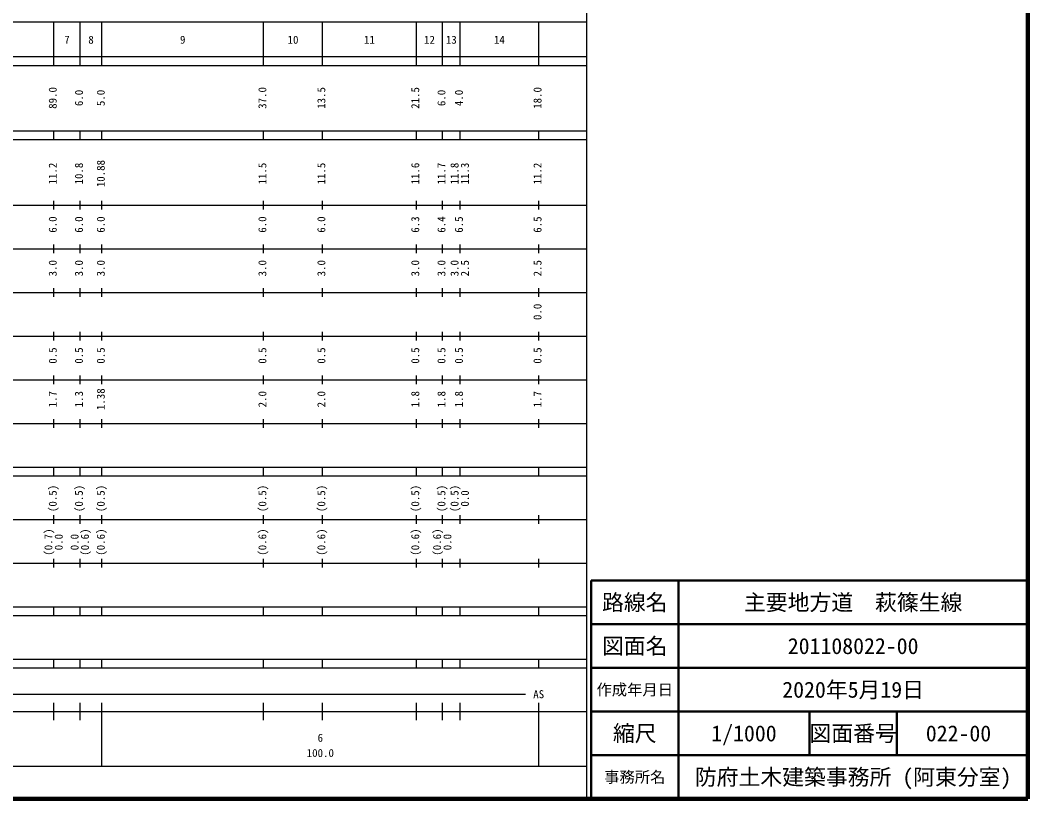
# Model space of a CAD drawing. Units: millimetres on the paper, enlarged 1000 times. Extents: x 40000 to 689736, y 20000 to 380000.
# Drawn here: x 449274 to 680000, y 20000 to 198357 of the extents above; entities that cross this region are included whole.
import ezdxf
from ezdxf.enums import TextEntityAlignment as Align

# ---------------------------------------------------------------- set-up
doc = ezdxf.new("R2010")
doc.units = ezdxf.units.MM
doc.header["$LTSCALE"] = 1000
for name, color, linetype, lineweight in [('M-TTL', 2, 'Continuous', 140), ('M-TTL-BAND', 7, 'Continuous', 25), ('M-TTL-FRAM', 2, 'Continuous', 50), ('M-TTL-LINE', 7, 'Continuous', 50)]:
    doc.layers.add(name, color=color, linetype=linetype, lineweight=lineweight)
doc.layers.add('M-TTL-TXT', color=7, linetype='Continuous')
doc.styles.add('ＭＳ ゴシック', font='')
doc.styles.get('ＭＳ ゴシック').set_extended_font_data('MS Gothic')

msp = doc.modelspace()

# ---------------------------------------------------------------- linework, layer by layer
at = {"layer": 'M-TTL'}
for p, q in [((680000, 20000), (680000, 380000)), ((40000, 20000), (680000, 20000))]:
    msp.add_line(p, q, dxfattribs=at)
at = {"layer": 'M-TTL-BAND'}
for p, q in [((579000, 20000), (579000, 370000)), ((68000, 198000), (579000, 198000)), ((457000, 188000), (457000, 198000)), ((463000, 188000), (463000, 198000)), ((468000, 188000), (468000, 198000)), ((505000, 188000), (505000, 198000)), ((518500, 188000), (518500, 198000)), ((540000, 188000), (540000, 198000)), ((546000, 188000), (546000, 198000)), ((550000, 188000), (550000, 198000)), ((568000, 188000), (568000, 198000)), ((40000, 190000), (579000, 190000)), ((40000, 188000), (579000, 188000)), ((40000, 173000), (579000, 173000)), ((40000, 171000), (579000, 171000)), ((457000, 171000), (457000, 173000)), ((463000, 171000), (463000, 173000)), ((468000, 171000), (468000, 173000)), ((505000, 171000), (505000, 173000)), ((518500, 171000), (518500, 173000)), ((540000, 171000), (540000, 173000)), ((546000, 171000), (546000, 173000)), ((550000, 171000), (550000, 173000)), ((568000, 171000), (568000, 173000)), ((457000, 155000), (457000, 157000)), ((463000, 155000), (463000, 157000)), ((468000, 155000), (468000, 157000)), ((505000, 155000), (505000, 157000)), ((518500, 155000), (518500, 157000)), ((540000, 155000), (540000, 157000)), ((546000, 155000), (546000, 157000)), ((550000, 155000), (550000, 157000)), ((568000, 155000), (568000, 157000)), ((40000, 156000), (579000, 156000)), ((46000, 146000), (579000, 146000)), ((457000, 145000), (457000, 147000)), ((463000, 145000), (463000, 147000)), ((468000, 145000), (468000, 147000)), ((505000, 145000), (505000, 147000)), ((518500, 145000), (518500, 147000)), ((540000, 145000), (540000, 147000)), ((546000, 145000), (546000, 147000)), ((550000, 145000), (550000, 147000)), ((568000, 145000), (568000, 147000)), ((457000, 135000), (457000, 137000)), ((463000, 135000), (463000, 137000)), ((468000, 135000), (468000, 137000)), ((505000, 135000), (505000, 137000)), ((518500, 135000), (518500, 137000)), ((540000, 135000), (540000, 137000)), ((546000, 135000), (546000, 137000)), ((550000, 135000), (550000, 137000)), ((568000, 135000), (568000, 137000)), ((52000, 136000), (579000, 136000)), ((457000, 125000), (457000, 127000)), ((463000, 125000), (463000, 127000)), ((468000, 125000), (468000, 127000)), ((505000, 125000), (505000, 127000)), ((518500, 125000), (518500, 127000)), ((540000, 125000), (540000, 127000)), ((546000, 125000), (546000, 127000)), ((550000, 125000), (550000, 127000)), ((568000, 125000), (568000, 127000)), ((46000, 126000), (579000, 126000)), ((52000, 116000), (579000, 116000)), ((457000, 115000), (457000, 117000)), ((463000, 115000), (463000, 117000)), ((468000, 115000), (468000, 117000)), ((505000, 115000), (505000, 117000)), ((518500, 115000), (518500, 117000)), ((540000, 115000), (540000, 117000)), ((546000, 115000), (546000, 117000)), ((550000, 115000), (550000, 117000)), ((568000, 115000), (568000, 117000)), ((457000, 105000), (457000, 107000)), ((463000, 105000), (463000, 107000)), ((468000, 105000), (468000, 107000)), ((505000, 105000), (505000, 107000)), ((518500, 105000), (518500, 107000)), ((540000, 105000), (540000, 107000)), ((546000, 105000), (546000, 107000)), ((550000, 105000), (550000, 107000)), ((568000, 105000), (568000, 107000)), ((46000, 106000), (579000, 106000)), ((40000, 96000), (579000, 96000)), ((457000, 94000), (457000, 96000)), ((463000, 94000), (463000, 96000)), ((468000, 94000), (468000, 96000)), ((505000, 94000), (505000, 96000)), ((518500, 94000), (518500, 96000)), ((540000, 94000), (540000, 96000)), ((546000, 94000), (546000, 96000)), ((550000, 94000), (550000, 96000)), ((568000, 94000), (568000, 96000)), ((40000, 94000), (579000, 94000)), ((49000, 84000), (579000, 84000)), ((457000, 83000), (457000, 85000)), ((463000, 83000), (463000, 85000)), ((468000, 83000), (468000, 85000)), ((505000, 83000), (505000, 85000)), ((518500, 83000), (518500, 85000)), ((540000, 83000), (540000, 85000)), ((546000, 83000), (546000, 85000)), ((550000, 83000), (550000, 85000)), ((568000, 83000), (568000, 85000)), ((40000, 74000), (579000, 74000)), ((457000, 73000), (457000, 75000)), ((463000, 73000), (463000, 75000)), ((468000, 73000), (468000, 75000)), ((505000, 73000), (505000, 75000)), ((518500, 73000), (518500, 75000)), ((540000, 73000), (540000, 75000)), ((546000, 73000), (546000, 75000)), ((550000, 73000), (550000, 75000)), ((568000, 73000), (568000, 75000)), ((40000, 64000), (579000, 64000)), ((457000, 62000), (457000, 64000)), ((463000, 62000), (463000, 64000)), ((468000, 62000), (468000, 64000)), ((505000, 62000), (505000, 64000)), ((518500, 62000), (518500, 64000)), ((540000, 62000), (540000, 64000)), ((546000, 62000), (546000, 64000)), ((550000, 62000), (550000, 64000)), ((568000, 62000), (568000, 64000)), ((40000, 62000), (579000, 62000)), ((40000, 52000), (579000, 52000)), ((457000, 50000), (457000, 52000)), ((463000, 50000), (463000, 52000)), ((468000, 50000), (468000, 52000)), ((505000, 50000), (505000, 52000)), ((518500, 50000), (518500, 52000)), ((540000, 50000), (540000, 52000)), ((546000, 50000), (546000, 52000)), ((550000, 50000), (550000, 52000)), ((568000, 50000), (568000, 52000)), ((40000, 50000), (579000, 50000)), ((71000, 44000), (565000, 44000)), ((457000, 38000), (457000, 42000)), ((463000, 38000), (463000, 42000)), ((468000, 27500), (468000, 42000)), ((505000, 38000), (505000, 42000)), ((518500, 38000), (518500, 42000)), ((540000, 38000), (540000, 42000)), ((546000, 38000), (546000, 42000)), ((550000, 38000), (550000, 42000)), ((568000, 27500), (568000, 42000)), ((40000, 40000), (579000, 40000)), ((68000, 27500), (579000, 27500))]:
    msp.add_line(p, q, dxfattribs=at)
at = {"layer": 'M-TTL-FRAM'}
for p, q in [((680000, 70000), (580000, 70000)), ((580000, 70000), (580000, 20000))]:
    msp.add_line(p, q, dxfattribs=at)
at = {"layer": 'M-TTL-LINE'}
for p, q in [((600000, 70000), (600000, 20000)), ((680000, 60000), (580000, 60000)), ((680000, 50000), (580000, 50000)), ((680000, 40000), (580000, 40000)), ((630000, 40000), (630000, 30000)), ((650000, 40000), (650000, 30000)), ((680000, 30000), (580000, 30000))]:
    msp.add_line(p, q, dxfattribs=at)

# ---------------------------------------------------------------- texts
at = {"layer": 'M-TTL-BAND', "style": 'ＭＳ ゴシック'}
for s, p in [('7', (460000, 192405)), ('8', (465500, 192405)), ('9', (486500, 192405)), ('10', (511750, 192405)), ('11', (529250, 192405)), ('12', (543000, 192405)), ('13', (548000, 192405)), ('14', (559000, 192405)), ('AS', (568000, 42500)), ('6', (518000, 32523)), ('100.0', (518000, 29033))]:
    msp.add_text(s, height=1833, dxfattribs=at).set_placement(p, align=Align.BOTTOM_CENTER)
for s, p in [('89.0', (458193, 180539)), ('6.0', (464193, 180539)), ('5.0', (469193, 180539)), ('37.0', (506193, 180539)), ('13.5', (519693, 180539)), ('21.5', (541193, 180539)), ('6.0', (547193, 180539)), ('4.0', (551193, 180539)), ('18.0', (569193, 180539)), ('10.88', (469193, 163213)), ('11.2', (458193, 163213)), ('10.8', (464193, 163213)), ('11.5', (506193, 163213)), ('11.5', (519693, 163213)), ('11.6', (541193, 163213)), ('11.7', (547193, 163213)), ('11.8', (550193, 163213)), ('11.3', (552563, 163213)), ('11.2', (569193, 163213)), ('6.0', (458193, 151539)), ('6.0', (464193, 151539)), ('6.0', (469193, 151539)), ('6.0', (506193, 151539)), ('6.0', (519693, 151539)), ('6.3', (541193, 151539)), ('6.4', (547193, 151539)), ('6.5', (551193, 151539)), ('6.5', (569193, 151539)), ('3.0', (458193, 141539)), ('3.0', (464193, 141539)), ('3.0', (469193, 141539)), ('3.0', (506193, 141539)), ('3.0', (519693, 141539)), ('3.0', (541193, 141539)), ('3.0', (547193, 141539)), ('3.0', (550193, 141539)), ('2.5', (552563, 141539)), ('2.5', (569193, 141539)), ('0.0', (569193, 131539)), ('0.5', (458193, 121539)), ('0.5', (464193, 121539)), ('0.5', (469193, 121539)), ('0.5', (506193, 121539)), ('0.5', (519693, 121539)), ('0.5', (541193, 121539)), ('0.5', (547193, 121539)), ('0.5', (551193, 121539)), ('0.5', (569193, 121539)), ('1.7', (458193, 111539)), ('1.3', (464193, 111539)), ('1.38', (469193, 111539)), ('2.0', (506193, 111539)), ('2.0', (519693, 111539)), ('1.8', (541193, 111539)), ('1.8', (547193, 111539)), ('1.8', (551193, 111539)), ('1.7', (569193, 111539)), ('(0.5)', (458193, 88803)), ('(0.5)', (464193, 88803)), ('(0.5)', (469193, 88803)), ('(0.5)', (506193, 88803)), ('(0.5)', (519693, 88803)), ('(0.5)', (541193, 88803)), ('(0.5)', (547193, 88803)), ('(0.5)', (550193, 88803)), ('0.0', (552563, 88803)), ('(0.7)', (457193, 78803)), ('(0.6)', (465563, 78803)), ('(0.6)', (469193, 78803)), ('(0.6)', (506193, 78803)), ('(0.6)', (519693, 78803)), ('(0.6)', (541193, 78803)), ('(0.6)', (546193, 78803)), ('0.0', (459563, 78803)), ('0.0', (463193, 78803)), ('0.0', (548563, 78803))]:
    msp.add_text(s, height=1833, rotation=90, dxfattribs=at).set_placement(p, align=Align.BOTTOM_CENTER)
at = {"layer": 'M-TTL-TXT', "style": 'ＭＳ ゴシック'}
for s, height, p in [('路線名', 3666, (590000, 65000)), ('路線名', 3666, (590000, 65000)), ('主要地方道\u3000萩篠生線', 3666, (640000, 65000)), ('図面名', 3666, (590000, 55000)), ('図面名', 3666, (590000, 55000)), ('201108022-00', 3666, (640000, 55000)), ('作成年月日', 2566, (590000, 45000)), ('作成年月日', 2566, (590000, 45000)), ('2020年5月19日', 3666, (640000, 45000)), ('縮尺', 3666, (590000, 35000)), ('縮尺', 3666, (590000, 35000)), ('1/1000', 3666, (615000, 35000)), ('図面番号', 3666, (640000, 35000)), ('図面番号', 3666, (640000, 35000)), ('022-00', 3666, (664125, 35000)), ('事務所名', 2566, (590000, 25000)), ('事務所名', 2566, (590000, 25000)), ('防府土木建築事務所 (阿東分室)', 3666, (640000, 25000))]:
    msp.add_text(s, height=height, dxfattribs=at).set_placement(p, align=Align.MIDDLE_CENTER)

doc.saveas('drawing.dxf')
